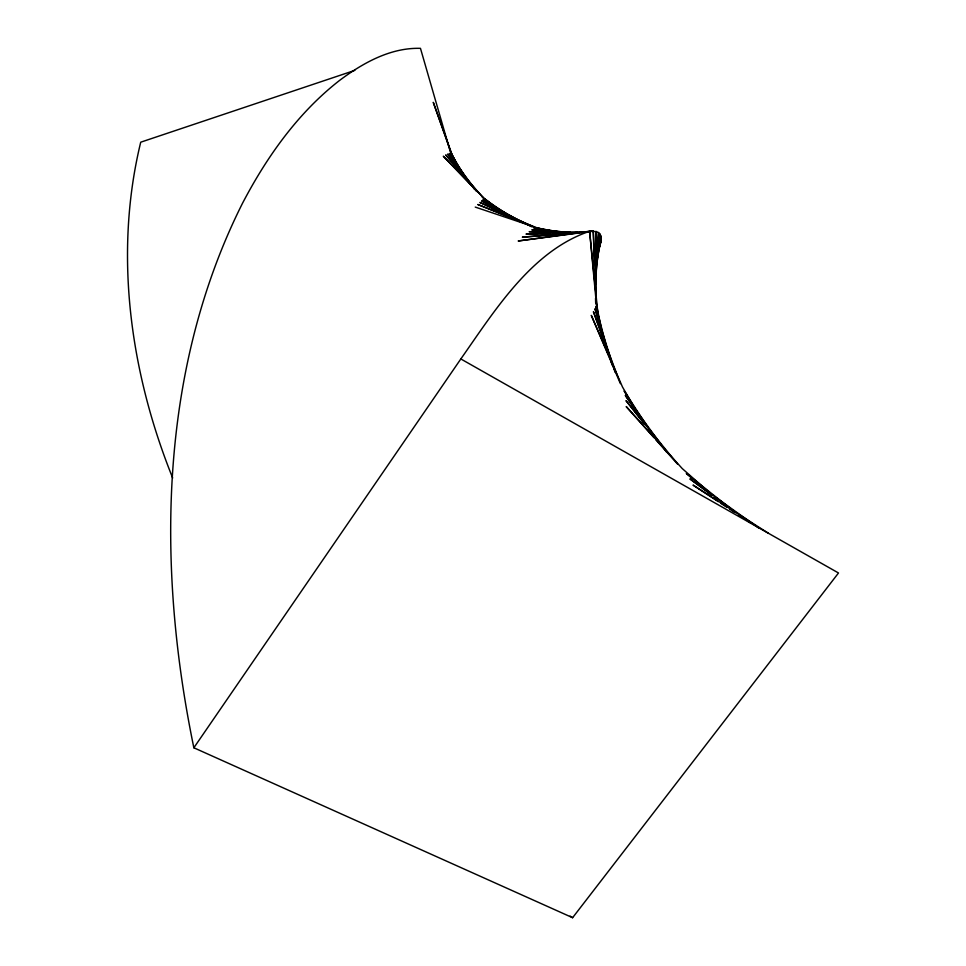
<?xml version="1.0" encoding="UTF-8"?>
<svg xmlns="http://www.w3.org/2000/svg" width="966" height="966" viewBox="0 0 966 966"><rect width="100%" height="100%" fill="white"/><g stroke="black" fill="none" stroke-linecap="round" stroke-linejoin="round"><path stroke-width="1.45" d="M595.527 261.146L596.264 231.55L589.61 231.297L518.174 240.981L593.281 231.091L596.445 304.701L602.784 335.419M595.527 284.716L598.558 232.613L596.264 231.55L595.696 302.841L595.539 298.349M596.457 257.97L597.073 250.508M597.447 246.028L598.558 232.613C604.1 237.081 599.572 244.869 598.618 250.315M595.479 277.399L600.164 234.207L598.509 245.944M596.445 260.627L596.855 257.693M597.483 253.285L597.894 250.351M595.648 270.48L596.119 267.51M596.59 264.539L601.081 236.296L598.449 249.53M596.457 261.967L601.311 238.807L598.365 250.315M599.777 244.893L600.876 241.693M460.83 358.954L838.5 572.983L572.609 917.7L193.852 747.781L460.83 358.954C494.338 311.318 531.409 250.858 589.61 231.297L598.063 315.133M354.824 70.373L140.722 142.195C113.59 253.744 130.205 372.453 172.673 477.977M556.344 234.593L522.328 237.177L593.281 231.091L594.332 262.474M560.775 234.255L568.165 233.687M574.082 233.241L578.525 232.903M585.915 232.335L590.347 231.997M590.286 231.768L525.987 234.098L549.69 233.615M565.979 233.277L574.867 233.096M577.439 232.323L529.163 231.683L546.913 232.311M570.447 232.323L531.819 229.884L548.024 231.381M555.402 232.069L558.348 232.335M566.776 232.395L533.969 228.664L545.681 230.427M548.603 230.862L551.538 231.309M561.886 232.299L535.599 227.964L547.203 230.403M552.757 231.224L536.71 227.747L546.744 230.476M475.248 207.086L537.301 227.952L477.784 204.49L537.374 228.556L479.921 202.425L512.499 217.893M531.674 226.769L481.648 200.831L503.636 212.943M520.457 221.661L482.964 199.672L493.022 206.036M495.534 207.63L505.592 213.993M768.356 533.232L693.033 485.089L718.245 501.62M570.097 916.094L572.609 917.7M720.769 503.274L727.072 507.404M729.596 509.058L734.643 512.354M738.422 514.842L742.214 517.317M747.249 520.626L751.041 523.101M509.806 216.01L483.869 198.924L500.907 211.216M758.672 527.967L689.905 478.907L711.471 495.135M501.221 210.962L484.352 198.549L443.309 156.19L476.926 191.316M721.047 502.344L724.645 505.049M735.742 512.668L686.307 473.425L693.105 479.269M492.358 205.094L484.352 198.549L494.689 206.929M712.582 495.329L682.25 468.57L626.197 406.553L653.934 437.646M714.828 497.321L717.074 499.301M482.022 196.641L484.063 198.767L445.7 154.898L470.756 184.494M655.926 439.856L677.721 464.296L625.992 400.624L644.322 424.11M472.688 186.764L476.54 191.316M477.808 192.331L447.717 154.029L462.702 174.085M666.588 452.088L625.304 395.444L633.708 407.785M474.33 189.034L449.347 153.57L460.818 171.042M637.898 413.967L640.422 417.674M464.912 177.285L466.554 179.785M651.012 432.188L624.145 390.916L631.752 403.848M467.109 179.736L450.579 153.449L457.92 166.261M633.273 406.432L635.556 410.309M637.475 412.88L622.502 387.004L591.289 315.375L620.389 383.647L593.414 311.704L603.859 341.312M461.663 172.008L451.424 153.666L456.085 163.085M457.751 166.152L451.871 154.186L433.263 102.336L451.907 154.971M605.356 345.538L606.853 349.764M610.838 361.043L612.323 365.281M615.113 372.308L594.984 308.734L604.45 342.109M451.134 154.548L420.464 48.348C390.554 47.467 363.011 62.947 339.73 80.299C298.035 112.684 266.894 156.709 242.575 203.138C158.436 370.497 156.649 567.597 193.852 747.781M606.503 346.722L595.998 306.427L598.848 319.541M598.401 316.872L598.848 319.843M589.61 231.297L596.445 304.701M594.585 269.949L595.092 284.898"/></g></svg>
